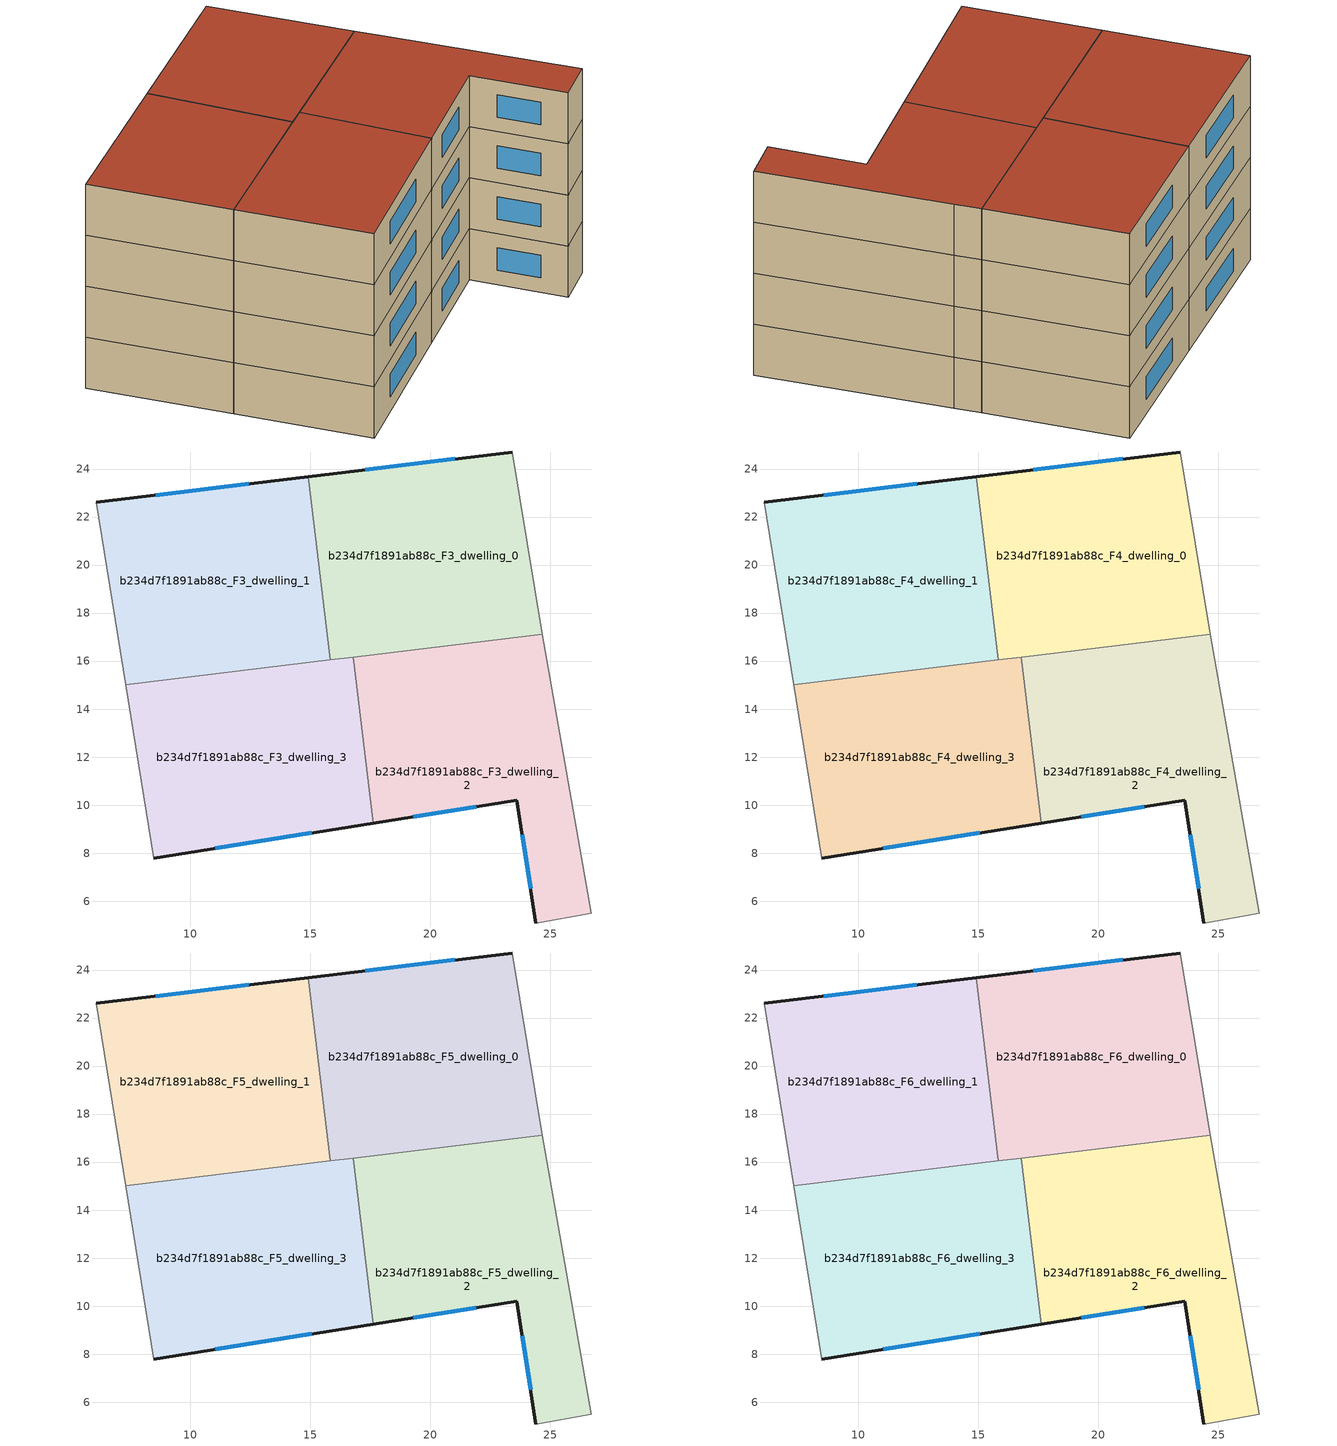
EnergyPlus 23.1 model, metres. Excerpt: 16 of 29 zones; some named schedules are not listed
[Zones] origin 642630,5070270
b234d7f1891ab88c_F3_dwelling_0
 floor to b234d7f1891ab88c_F2_dwelling_0 (EU_floor_Construction): 23.4,24.71 24.66,17.12 15.83,16.05 14.91,23.68 z9
 wall outside (EU_wall_Construction): 23.4,24.71 14.91,23.68 z9:12
 wall adiabatic (EU_wall_Construction): 24.66,17.12 23.4,24.71 z9:12
 wall to b234d7f1891ab88c_F3_dwelling_1 (EU_wall_Construction): 14.91,23.68 15.83,16.05 z9:12
 wall to b234d7f1891ab88c_F3_dwelling_2 (EU_wall_Construction): 16.78,16.17 24.66,17.12 z9:12
 wall to b234d7f1891ab88c_F3_dwelling_3 (EU_wall_Construction): 15.83,16.05 16.78,16.17 z9:12
 window (EU_Window_Construction): 21.02,24.42 17.28,23.97 z9.84:11.16
b234d7f1891ab88c_F3_dwelling_1
 floor to b234d7f1891ab88c_F2_dwelling_1 (EU_floor_Construction): 14.91,23.68 15.83,16.05 7.31,15.02 6.09,22.61 z9
 wall outside (EU_wall_Construction): 14.91,23.68 6.09,22.61 z9:12
 wall adiabatic (EU_wall_Construction): 6.09,22.61 7.31,15.02 z9:12
 wall to b234d7f1891ab88c_F3_dwelling_3 (EU_wall_Construction): 7.31,15.02 15.83,16.05 z9:12
 window (EU_Window_Construction): 12.43,23.38 8.56,22.91 z9.84:11.16
b234d7f1891ab88c_F3_dwelling_2
 floor to b234d7f1891ab88c_F2_dwelling_2 (EU_floor_Construction): 24.66,17.12 24.9,15.7 26.69,5.49 24.39,5.09 23.59,10.2 17.61,9.25 16.78,16.17 z9
 wall outside (EU_wall_Construction): 17.61,9.25 23.59,10.2 24.39,5.09 z9:12
 wall to b234d7f1891ab88c_F3_dwelling_3 (EU_wall_Construction): 16.78,16.17 17.61,9.25 z9:12
 wall adiabatic (EU_wall_Construction): 24.39,5.09 26.69,5.49 24.9,15.7 24.66,17.12 z9:12
 window (EU_Window_Construction): 19.29,9.51 21.92,9.93 / 23.82,8.77 24.17,6.52 z9.84:11.16
b234d7f1891ab88c_F3_dwelling_3
 floor to b234d7f1891ab88c_F2_dwelling_3 (EU_floor_Construction): 16.78,16.17 17.61,9.25 8.48,7.8 7.31,15.02 z9
 wall outside (EU_wall_Construction): 8.48,7.8 17.61,9.25 z9:12
 wall adiabatic (EU_wall_Construction): 7.31,15.02 8.48,7.8 z9:12
 window (EU_Window_Construction): 11.04,8.2 15.06,8.84 z9.84:11.16
b234d7f1891ab88c_F4_dwelling_0
 floor to b234d7f1891ab88c_F3_dwelling_0 (EU_floor_Construction): 23.4,24.71 24.66,17.12 15.83,16.05 14.91,23.68 z12
 wall outside (EU_wall_Construction): 23.4,24.71 14.91,23.68 z12:15
 wall adiabatic (EU_wall_Construction): 24.66,17.12 23.4,24.71 z12:15
 wall to b234d7f1891ab88c_F4_dwelling_1 (EU_wall_Construction): 14.91,23.68 15.83,16.05 z12:15
 wall to b234d7f1891ab88c_F4_dwelling_2 (EU_wall_Construction): 16.78,16.17 24.66,17.12 z12:15
 wall to b234d7f1891ab88c_F4_dwelling_3 (EU_wall_Construction): 15.83,16.05 16.78,16.17 z12:15
 window (EU_Window_Construction): 21.02,24.42 17.28,23.97 z12.84:14.16
b234d7f1891ab88c_F4_dwelling_1
 floor to b234d7f1891ab88c_F3_dwelling_1 (EU_floor_Construction): 14.91,23.68 15.83,16.05 7.31,15.02 6.09,22.61 z12
 wall outside (EU_wall_Construction): 14.91,23.68 6.09,22.61 z12:15
 wall adiabatic (EU_wall_Construction): 6.09,22.61 7.31,15.02 z12:15
 wall to b234d7f1891ab88c_F4_dwelling_3 (EU_wall_Construction): 7.31,15.02 15.83,16.05 z12:15
 window (EU_Window_Construction): 12.43,23.38 8.56,22.91 z12.84:14.16
b234d7f1891ab88c_F4_dwelling_2
 floor to b234d7f1891ab88c_F3_dwelling_2 (EU_floor_Construction): 24.66,17.12 24.9,15.7 26.69,5.49 24.39,5.09 23.59,10.2 17.61,9.25 16.78,16.17 z12
 wall outside (EU_wall_Construction): 17.61,9.25 23.59,10.2 24.39,5.09 z12:15
 wall to b234d7f1891ab88c_F4_dwelling_3 (EU_wall_Construction): 16.78,16.17 17.61,9.25 z12:15
 wall adiabatic (EU_wall_Construction): 24.39,5.09 26.69,5.49 24.9,15.7 24.66,17.12 z12:15
 window (EU_Window_Construction): 19.29,9.51 21.92,9.93 / 23.82,8.77 24.17,6.52 z12.84:14.16
b234d7f1891ab88c_F4_dwelling_3
 floor to b234d7f1891ab88c_F3_dwelling_3 (EU_floor_Construction): 16.78,16.17 17.61,9.25 8.48,7.8 7.31,15.02 z12
 wall outside (EU_wall_Construction): 8.48,7.8 17.61,9.25 z12:15
 wall adiabatic (EU_wall_Construction): 7.31,15.02 8.48,7.8 z12:15
 window (EU_Window_Construction): 11.04,8.2 15.06,8.84 z12.84:14.16
b234d7f1891ab88c_F5_dwelling_0
 floor to b234d7f1891ab88c_F4_dwelling_0 (EU_floor_Construction): 23.4,24.71 24.66,17.12 15.83,16.05 14.91,23.68 z15
 wall outside (EU_wall_Construction): 23.4,24.71 14.91,23.68 z15:18
 wall adiabatic (EU_wall_Construction): 24.66,17.12 23.4,24.71 z15:18
 wall to b234d7f1891ab88c_F5_dwelling_1 (EU_wall_Construction): 14.91,23.68 15.83,16.05 z15:18
 wall to b234d7f1891ab88c_F5_dwelling_2 (EU_wall_Construction): 16.78,16.17 24.66,17.12 z15:18
 wall to b234d7f1891ab88c_F5_dwelling_3 (EU_wall_Construction): 15.83,16.05 16.78,16.17 z15:18
 window (EU_Window_Construction): 21.02,24.42 17.28,23.97 z15.84:17.16
b234d7f1891ab88c_F5_dwelling_1
 floor to b234d7f1891ab88c_F4_dwelling_1 (EU_floor_Construction): 14.91,23.68 15.83,16.05 7.31,15.02 6.09,22.61 z15
 wall outside (EU_wall_Construction): 14.91,23.68 6.09,22.61 z15:18
 wall adiabatic (EU_wall_Construction): 6.09,22.61 7.31,15.02 z15:18
 wall to b234d7f1891ab88c_F5_dwelling_3 (EU_wall_Construction): 7.31,15.02 15.83,16.05 z15:18
 window (EU_Window_Construction): 12.43,23.38 8.56,22.91 z15.84:17.16
b234d7f1891ab88c_F5_dwelling_2
 floor to b234d7f1891ab88c_F4_dwelling_2 (EU_floor_Construction): 24.66,17.12 24.9,15.7 26.69,5.49 24.39,5.09 23.59,10.2 17.61,9.25 16.78,16.17 z15
 wall outside (EU_wall_Construction): 17.61,9.25 23.59,10.2 24.39,5.09 z15:18
 wall to b234d7f1891ab88c_F5_dwelling_3 (EU_wall_Construction): 16.78,16.17 17.61,9.25 z15:18
 wall adiabatic (EU_wall_Construction): 24.39,5.09 26.69,5.49 24.9,15.7 24.66,17.12 z15:18
 window (EU_Window_Construction): 19.29,9.51 21.92,9.93 / 23.82,8.77 24.17,6.52 z15.84:17.16
b234d7f1891ab88c_F5_dwelling_3
 floor to b234d7f1891ab88c_F4_dwelling_3 (EU_floor_Construction): 16.78,16.17 17.61,9.25 8.48,7.8 7.31,15.02 z15
 wall outside (EU_wall_Construction): 8.48,7.8 17.61,9.25 z15:18
 wall adiabatic (EU_wall_Construction): 7.31,15.02 8.48,7.8 z15:18
 window (EU_Window_Construction): 11.04,8.2 15.06,8.84 z15.84:17.16
b234d7f1891ab88c_F6_dwelling_0
 floor to b234d7f1891ab88c_F5_dwelling_0 (EU_floor_Construction): 23.4,24.71 24.66,17.12 15.83,16.05 14.91,23.68 z18
 wall outside (EU_wall_Construction): 23.4,24.71 14.91,23.68 z18:21
 wall adiabatic (EU_wall_Construction): 24.66,17.12 23.4,24.71 z18:21
 wall to b234d7f1891ab88c_F6_dwelling_1 (EU_wall_Construction): 14.91,23.68 15.83,16.05 z18:21
 wall to b234d7f1891ab88c_F6_dwelling_2 (EU_wall_Construction): 16.78,16.17 24.66,17.12 z18:21
 wall to b234d7f1891ab88c_F6_dwelling_3 (EU_wall_Construction): 15.83,16.05 16.78,16.17 z18:21
 window (EU_Window_Construction): 21.02,24.42 17.28,23.97 z18.84:20.16
 roof outside (EU_roof_Construction): 24.66,17.12 23.4,24.71 14.91,23.68 15.83,16.05 z21
b234d7f1891ab88c_F6_dwelling_1
 floor to b234d7f1891ab88c_F5_dwelling_1 (EU_floor_Construction): 14.91,23.68 15.83,16.05 7.31,15.02 6.09,22.61 z18
 wall outside (EU_wall_Construction): 14.91,23.68 6.09,22.61 z18:21
 wall adiabatic (EU_wall_Construction): 6.09,22.61 7.31,15.02 z18:21
 wall to b234d7f1891ab88c_F6_dwelling_3 (EU_wall_Construction): 7.31,15.02 15.83,16.05 z18:21
 window (EU_Window_Construction): 12.43,23.38 8.56,22.91 z18.84:20.16
 roof outside (EU_roof_Construction): 15.83,16.05 14.91,23.68 6.09,22.61 7.31,15.02 z21
b234d7f1891ab88c_F6_dwelling_2
 floor to b234d7f1891ab88c_F5_dwelling_2 (EU_floor_Construction): 24.66,17.12 24.9,15.7 26.69,5.49 24.39,5.09 23.59,10.2 17.61,9.25 16.78,16.17 z18
 wall outside (EU_wall_Construction): 17.61,9.25 23.59,10.2 24.39,5.09 z18:21
 wall to b234d7f1891ab88c_F6_dwelling_3 (EU_wall_Construction): 16.78,16.17 17.61,9.25 z18:21
 wall adiabatic (EU_wall_Construction): 24.39,5.09 26.69,5.49 24.9,15.7 24.66,17.12 z18:21
 window (EU_Window_Construction): 19.29,9.51 21.92,9.93 / 23.82,8.77 24.17,6.52 z18.84:20.16
 roof outside (EU_roof_Construction): 26.69,5.49 24.9,15.7 24.66,17.12 16.78,16.17 17.61,9.25 23.59,10.2 24.39,5.09 z21
b234d7f1891ab88c_F6_dwelling_3
 floor to b234d7f1891ab88c_F5_dwelling_3 (EU_floor_Construction): 16.78,16.17 17.61,9.25 8.48,7.8 7.31,15.02 z18
 wall outside (EU_wall_Construction): 8.48,7.8 17.61,9.25 z18:21
 wall adiabatic (EU_wall_Construction): 7.31,15.02 8.48,7.8 z18:21
 window (EU_Window_Construction): 11.04,8.2 15.06,8.84 z18.84:20.16
 roof outside (EU_roof_Construction): 17.61,9.25 16.78,16.17 7.31,15.02 8.48,7.8 z21
[Building]
EU S2 Campaign: North Axis=0; Terrain=City; Solar Distribution=FullExterior
[Site:Location]
Lyon-Bron: Latitude=45.75; Longitude=5; Time Zone=1; Elevation=198
[SizingPeriod:WeatherFileDays]
AnnualSizingPeriod: Begin Month=1; Begin Day of Month=1; End Month=12; End Day of Month=31; Day of Week for Start Day=Monday; Use Weather File Daylight Saving Period=No; Use Weather File Rain and Snow Indicators=No
[MATERIAL]
EU_InternalMass_Material: Roughness=MediumRough; Thickness=0.1; Conductivity=1; Density=1800; Specific Heat=900; Thermal Absorptance=0.9; Solar Absorptance=0.7; Visible Absorptance=0.7
[MATERIAL:NOMASS] Roughness=MediumRough; Thermal Absorptance=0.9; Solar Absorptance=0.7; Visible Absorptance=0.7
Name | Thermal Resistance
EU_wall_NoMass | 0.776494
EU_roof_NoMass | 0.486893
EU_floor_NoMass | 0.421597
[WINDOWMATERIAL:SIMPLEGLAZINGSYSTEM]
EU_Window_SimpleGlazing: UFactor=4.24961; Solar Heat Gain Coefficient=0.83; Visible Transmittance=0.83
[CONSTRUCTION]
EU_wall_Construction: EU_wall_NoMass
EU_roof_Construction: EU_roof_NoMass
EU_floor_Construction: EU_floor_NoMass
EU_InternalMass_Construction: EU_InternalMass_Material
EU_Window_Construction: EU_Window_SimpleGlazing
[ZONE] Type=1; Multiplier=1; Ceiling Height=autocalculate; Floor Area=autocalculate; Part of Total Floor Area=Yes
Name | Volume
b234d7f1891ab88c_F3_dwelling_0; b234d7f1891ab88c_F4_dwelling_0; b234d7f1891ab88c_F5_dwelling_0; b234d7f1891ab88c_F6_dwelling_0 | 201.17
b234d7f1891ab88c_F3_dwelling_1; b234d7f1891ab88c_F4_dwelling_1; b234d7f1891ab88c_F5_dwelling_1; b234d7f1891ab88c_F6_dwelling_1; b234d7f1891ab88c_F3_dwelling_3; b234d7f1891ab88c_F4_dwelling_3; b234d7f1891ab88c_F5_dwelling_3; b234d7f1891ab88c_F6_dwelling_3 | 201.171
b234d7f1891ab88c_F3_dwelling_2; b234d7f1891ab88c_F4_dwelling_2; b234d7f1891ab88c_F5_dwelling_2; b234d7f1891ab88c_F6_dwelling_2 | 201.176
[INTERNALMASS] Construction=EU_InternalMass_Construction
Name | Zone or ZoneList | Surface Area
b234d7f1891ab88c_F3_dwelling_0_EU_InternalMass | b234d7f1891ab88c_F3_dwelling_0 | 67.0568
b234d7f1891ab88c_F3_dwelling_1_EU_InternalMass | b234d7f1891ab88c_F3_dwelling_1 | 67.057
b234d7f1891ab88c_F3_dwelling_2_EU_InternalMass | b234d7f1891ab88c_F3_dwelling_2 | 67.0588
b234d7f1891ab88c_F3_dwelling_3_EU_InternalMass | b234d7f1891ab88c_F3_dwelling_3 | 67.057
b234d7f1891ab88c_F4_dwelling_0_EU_InternalMass | b234d7f1891ab88c_F4_dwelling_0 | 67.0568
b234d7f1891ab88c_F4_dwelling_1_EU_InternalMass | b234d7f1891ab88c_F4_dwelling_1 | 67.057
b234d7f1891ab88c_F4_dwelling_2_EU_InternalMass | b234d7f1891ab88c_F4_dwelling_2 | 67.0588
b234d7f1891ab88c_F4_dwelling_3_EU_InternalMass | b234d7f1891ab88c_F4_dwelling_3 | 67.057
b234d7f1891ab88c_F5_dwelling_0_EU_InternalMass | b234d7f1891ab88c_F5_dwelling_0 | 67.0568
b234d7f1891ab88c_F5_dwelling_1_EU_InternalMass | b234d7f1891ab88c_F5_dwelling_1 | 67.057
b234d7f1891ab88c_F5_dwelling_2_EU_InternalMass | b234d7f1891ab88c_F5_dwelling_2 | 67.0588
b234d7f1891ab88c_F5_dwelling_3_EU_InternalMass | b234d7f1891ab88c_F5_dwelling_3 | 67.057
b234d7f1891ab88c_F6_dwelling_0_EU_InternalMass | b234d7f1891ab88c_F6_dwelling_0 | 67.0568
b234d7f1891ab88c_F6_dwelling_1_EU_InternalMass | b234d7f1891ab88c_F6_dwelling_1 | 67.057
b234d7f1891ab88c_F6_dwelling_2_EU_InternalMass | b234d7f1891ab88c_F6_dwelling_2 | 67.0588
b234d7f1891ab88c_F6_dwelling_3_EU_InternalMass | b234d7f1891ab88c_F6_dwelling_3 | 67.057
[OTHEREQUIPMENT] Fuel Type=Electricity; Design Level Calculation Method=Watts/Area; Power per Zone Floor Area=1; Fraction Latent=0; Fraction Radiant=0; Fraction Lost=0; Carbon Dioxide Generation Rate=0; EndUse Subcategory=EU_Step8_InternalGains
Name | Zone or ZoneList or Space or SpaceList | Schedule
EU_Step8_InternalGain_b234d7f1891ab88c_F3_dwelling_0_f000 | b234d7f1891ab88c_F3_dwelling_0 | EU_Step8_GainSchedule_b234d7f1891ab88c_F3_dwelling_0_f000
EU_Step8_InternalGain_b234d7f1891ab88c_F3_dwelling_1_f000 | b234d7f1891ab88c_F3_dwelling_1 | EU_Step8_GainSchedule_b234d7f1891ab88c_F3_dwelling_1_f000
EU_Step8_InternalGain_b234d7f1891ab88c_F3_dwelling_2_f000 | b234d7f1891ab88c_F3_dwelling_2 | EU_Step8_GainSchedule_b234d7f1891ab88c_F3_dwelling_2_f000
EU_Step8_InternalGain_b234d7f1891ab88c_F3_dwelling_3_f000 | b234d7f1891ab88c_F3_dwelling_3 | EU_Step8_GainSchedule_b234d7f1891ab88c_F3_dwelling_3_f000
EU_Step8_InternalGain_b234d7f1891ab88c_F4_dwelling_0_f000 | b234d7f1891ab88c_F4_dwelling_0 | EU_Step8_GainSchedule_b234d7f1891ab88c_F4_dwelling_0_f000
EU_Step8_InternalGain_b234d7f1891ab88c_F4_dwelling_1_f000 | b234d7f1891ab88c_F4_dwelling_1 | EU_Step8_GainSchedule_b234d7f1891ab88c_F4_dwelling_1_f000
EU_Step8_InternalGain_b234d7f1891ab88c_F4_dwelling_2_f000 | b234d7f1891ab88c_F4_dwelling_2 | EU_Step8_GainSchedule_b234d7f1891ab88c_F4_dwelling_2_f000
EU_Step8_InternalGain_b234d7f1891ab88c_F4_dwelling_3_f000 | b234d7f1891ab88c_F4_dwelling_3 | EU_Step8_GainSchedule_b234d7f1891ab88c_F4_dwelling_3_f000
EU_Step8_InternalGain_b234d7f1891ab88c_F5_dwelling_0_f000 | b234d7f1891ab88c_F5_dwelling_0 | EU_Step8_GainSchedule_b234d7f1891ab88c_F5_dwelling_0_f000
EU_Step8_InternalGain_b234d7f1891ab88c_F5_dwelling_1_f000 | b234d7f1891ab88c_F5_dwelling_1 | EU_Step8_GainSchedule_b234d7f1891ab88c_F5_dwelling_1_f000
EU_Step8_InternalGain_b234d7f1891ab88c_F5_dwelling_2_f000 | b234d7f1891ab88c_F5_dwelling_2 | EU_Step8_GainSchedule_b234d7f1891ab88c_F5_dwelling_2_f000
EU_Step8_InternalGain_b234d7f1891ab88c_F5_dwelling_3_f000 | b234d7f1891ab88c_F5_dwelling_3 | EU_Step8_GainSchedule_b234d7f1891ab88c_F5_dwelling_3_f000
EU_Step8_InternalGain_b234d7f1891ab88c_F6_dwelling_0_f000 | b234d7f1891ab88c_F6_dwelling_0 | EU_Step8_GainSchedule_b234d7f1891ab88c_F6_dwelling_0_f000
EU_Step8_InternalGain_b234d7f1891ab88c_F6_dwelling_1_f000 | b234d7f1891ab88c_F6_dwelling_1 | EU_Step8_GainSchedule_b234d7f1891ab88c_F6_dwelling_1_f000
EU_Step8_InternalGain_b234d7f1891ab88c_F6_dwelling_2_f000 | b234d7f1891ab88c_F6_dwelling_2 | EU_Step8_GainSchedule_b234d7f1891ab88c_F6_dwelling_2_f000
EU_Step8_InternalGain_b234d7f1891ab88c_F6_dwelling_3_f000 | b234d7f1891ab88c_F6_dwelling_3 | EU_Step8_GainSchedule_b234d7f1891ab88c_F6_dwelling_3_f000
[ZONEVENTILATION:DESIGNFLOWRATE] Schedule=EU_AlwaysOn; Design Flow Rate Calculation Method=AirChanges/Hour; Air Changes per Hour=0.693814; Ventilation Type=Natural; Fan Pressure Rise=0; Fan Total Efficiency=1; Constant Term Coefficient=1; Temperature Term Coefficient=0; Velocity Term Coefficient=0; Velocity Squared Term Coefficient=0; Minimum Indoor Temperature=-100; Maximum Indoor Temperature=100; Delta Temperature=-100; Minimum Outdoor Temperature=-100; Maximum Outdoor Temperature=100; Maximum Wind Speed=40
Name | Zone or ZoneList or Space or SpaceList
EU_ConstantAir_b234d7f1891ab88c_F3_dwelling_0 | b234d7f1891ab88c_F3_dwelling_0
EU_ConstantAir_b234d7f1891ab88c_F3_dwelling_1 | b234d7f1891ab88c_F3_dwelling_1
EU_ConstantAir_b234d7f1891ab88c_F3_dwelling_2 | b234d7f1891ab88c_F3_dwelling_2
EU_ConstantAir_b234d7f1891ab88c_F3_dwelling_3 | b234d7f1891ab88c_F3_dwelling_3
EU_ConstantAir_b234d7f1891ab88c_F4_dwelling_0 | b234d7f1891ab88c_F4_dwelling_0
EU_ConstantAir_b234d7f1891ab88c_F4_dwelling_1 | b234d7f1891ab88c_F4_dwelling_1
EU_ConstantAir_b234d7f1891ab88c_F4_dwelling_2 | b234d7f1891ab88c_F4_dwelling_2
EU_ConstantAir_b234d7f1891ab88c_F4_dwelling_3 | b234d7f1891ab88c_F4_dwelling_3
EU_ConstantAir_b234d7f1891ab88c_F5_dwelling_0 | b234d7f1891ab88c_F5_dwelling_0
EU_ConstantAir_b234d7f1891ab88c_F5_dwelling_1 | b234d7f1891ab88c_F5_dwelling_1
EU_ConstantAir_b234d7f1891ab88c_F5_dwelling_2 | b234d7f1891ab88c_F5_dwelling_2
EU_ConstantAir_b234d7f1891ab88c_F5_dwelling_3 | b234d7f1891ab88c_F5_dwelling_3
EU_ConstantAir_b234d7f1891ab88c_F6_dwelling_0 | b234d7f1891ab88c_F6_dwelling_0
EU_ConstantAir_b234d7f1891ab88c_F6_dwelling_1 | b234d7f1891ab88c_F6_dwelling_1
EU_ConstantAir_b234d7f1891ab88c_F6_dwelling_2 | b234d7f1891ab88c_F6_dwelling_2
EU_ConstantAir_b234d7f1891ab88c_F6_dwelling_3 | b234d7f1891ab88c_F6_dwelling_3
